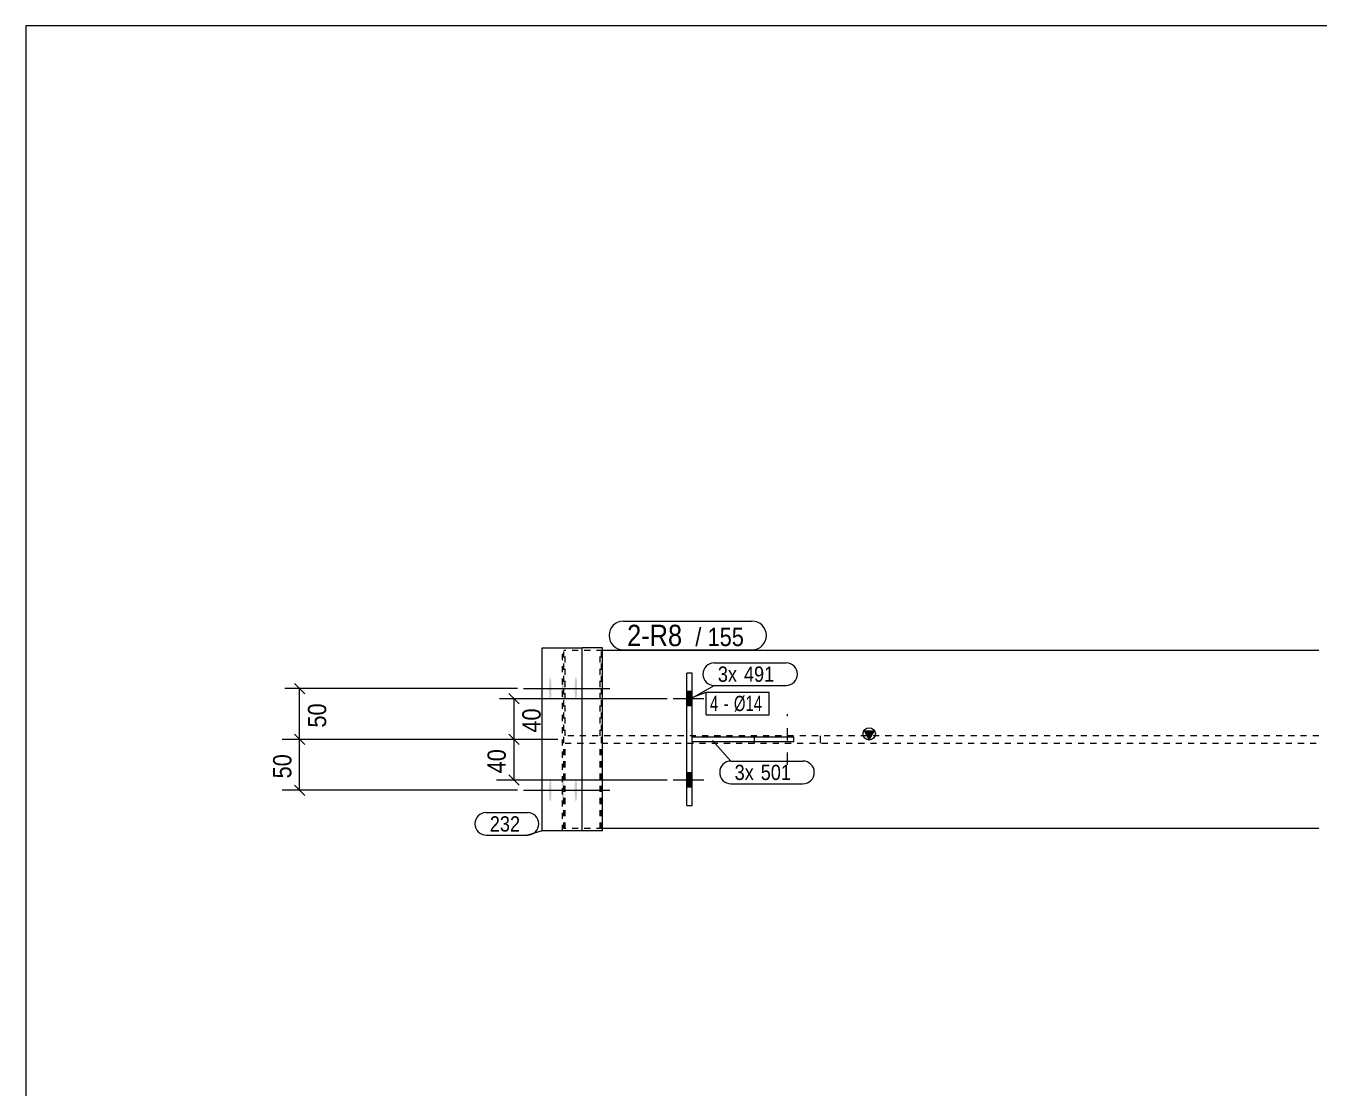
# Model space of a CAD drawing. Header units: millimetres. Extents: x 2 to 825, y 1 to 579.
# Drawn here: x 5 to 216.8, y 405 to 579 of the extents above; entities that cross this region are included whole.
import ezdxf

# ---------------------------------------------------------------- set-up
doc = ezdxf.new("R2010")
doc.units = ezdxf.units.MM
for name, pattern in [('XKITLINE00', [0]), ('XKITLINE01', [4, 1, -1, 1, -1]), ('XKITLINE02', [4, 2, -2])]:
    doc.linetypes.add(name, pattern=pattern)
for name, color, linetype, lineweight in [('Bolt', 3, 'Continuous', 0), ('BoltMark', 7, 'Continuous', 0), ('Dimensions', 7, 'Continuous', 0), ('DrawingSheet', 5, 'Continuous', 0), ('Part', 2, 'Continuous', 0), ('PartMark', 7, 'Continuous', 0)]:
    doc.layers.add(name, color=color, linetype=linetype, lineweight=lineweight)
doc.styles.add('ARIAL', font='ARIAL.TTF')
doc.styles.add('ARIAL_NARROW', font='ARIALN.TTF')

# ---------------------------------------------------------------- blocks, each defined once
blk = doc.blocks.new('*A25')
at = {"layer": 'Bolt', "color": 3, "linetype": 'XKITLINE02', "lineweight": 0}
for p, q in [((129.72, 457.94), (129.72, 466.27)), ((124.3, 461.52), (124.3, 462.69)), ((135.13, 461.52), (135.13, 462.69))]:
    blk.add_line(p, q, dxfattribs=at)
blk = doc.blocks.new('*A32')
at = {"layer": 'Bolt'}
for points in [[(113.25, 469.94), (114.08, 469.94), (114.08, 467.61), (113.25, 467.61)], [(113.25, 469.94), (114.08, 469.94), (114.08, 467.61), (113.25, 467.61)], [(113.25, 456.61), (114.08, 456.61), (114.08, 454.27), (113.25, 454.27)], [(113.25, 456.61), (114.08, 456.61), (114.08, 454.27), (113.25, 454.27)]]:
    blk.add_hatch(color=3, dxfattribs=at).paths.add_polyline_path(points, flags=17)
at = {"layer": 'Bolt', "color": 3, "linetype": 'XKITLINE00', "lineweight": 0}
for p, q in [((116.01, 468.77), (111.01, 468.77)), ((116.01, 468.77), (111.01, 468.77)), ((114.08, 469.94), (113.25, 469.94)), ((114.08, 469.94), (113.25, 469.94)), ((114.08, 467.61), (113.25, 467.61)), ((114.08, 467.61), (113.25, 467.61)), ((116.01, 455.44), (111.01, 455.44)), ((116.01, 455.44), (111.01, 455.44)), ((114.08, 456.61), (113.25, 456.61)), ((114.08, 456.61), (113.25, 456.61)), ((114.08, 454.27), (113.25, 454.27)), ((114.08, 454.27), (113.25, 454.27))]:
    blk.add_line(p, q, dxfattribs=at)
blk = doc.blocks.new('*A34')
at = {"layer": 'Bolt'}
for points in [[(91.07, 470.4), (91.07, 470.35), (91.07, 470.31), (91.07, 470.26), (91.07, 470.22), (91.07, 470.17), (91.07, 470.13), (91.07, 470.08), (91.07, 470.04), (91.07, 470), (91.07, 469.95), (91.07, 469.91), (91.06, 469.87), (91.06, 469.82), (91.06, 469.78), (91.06, 469.74), (91.06, 469.7), (91.06, 469.66), (91.05, 469.62), (91.05, 469.58), (91.05, 469.54), (91.05, 469.5), (91.04, 469.46), (91.04, 469.42), (91.04, 469.39), (91.03, 469.35), (91.03, 469.31), (91.03, 469.28), (91.03, 469.24), (91.02, 469.21), (91.02, 469.18), (91.01, 469.14), (91.01, 469.11), (91.01, 469.08), (91, 469.05), (91, 469.02), (91, 469), (90.99, 468.97), (90.99, 468.94), (90.98, 468.92), (90.98, 468.89), (90.98, 468.87), (90.97, 468.85), (90.97, 468.82), (90.96, 468.8), (90.96, 468.78), (90.95, 468.76), (90.95, 468.75), (90.94, 468.73), (90.94, 468.71), (90.93, 468.7), (90.93, 468.69), (90.92, 468.67), (90.92, 468.66), (90.91, 468.65), (90.91, 468.64), (90.91, 468.63), (90.9, 468.63), (90.9, 468.62), (90.89, 468.62), (90.89, 468.61), (90.88, 468.61), (90.88, 468.61), (90.87, 468.61), (90.87, 468.61), (90.86, 468.61), (90.86, 468.61), (90.85, 468.62), (90.85, 468.62), (90.84, 468.63), (90.84, 468.63), (90.83, 468.64), (90.83, 468.65), (90.82, 468.66), (90.82, 468.67), (90.81, 468.69), (90.81, 468.7), (90.8, 468.71), (90.8, 468.73), (90.79, 468.75), (90.79, 468.76), (90.78, 468.78), (90.78, 468.8), (90.77, 468.82), (90.77, 468.85), (90.76, 468.87), (90.76, 468.89), (90.76, 468.92), (90.75, 468.94), (90.75, 468.97), (90.74, 469), (90.74, 469.02), (90.74, 469.05), (90.73, 469.08), (90.73, 469.11), (90.73, 469.14), (90.72, 469.18), (90.72, 469.21), (90.71, 469.24), (90.71, 469.28), (90.71, 469.31), (90.71, 469.35), (90.7, 469.39), (90.7, 469.42), (90.7, 469.46), (90.69, 469.5), (90.69, 469.54), (90.69, 469.58), (90.69, 469.62), (90.68, 469.66), (90.68, 469.7), (90.68, 469.74), (90.68, 469.78), (90.68, 469.82), (90.68, 469.87), (90.67, 469.91), (90.67, 469.95), (90.67, 470), (90.67, 470.04), (90.67, 470.08), (90.67, 470.13), (90.67, 470.17), (90.67, 470.22), (90.67, 470.26), (90.67, 470.31), (90.67, 470.35), (90.67, 470.4), (90.67, 470.44), (90.67, 470.49), (90.67, 470.53), (90.67, 470.58), (90.67, 470.62), (90.67, 470.67), (90.67, 470.71), (90.67, 470.75), (90.67, 470.8), (90.67, 470.84), (90.67, 470.89), (90.67, 470.93), (90.67, 470.97), (90.68, 471.02), (90.68, 471.06), (90.68, 471.1), (90.68, 471.14), (90.68, 471.18), (90.68, 471.22), (90.69, 471.27), (90.69, 471.31), (90.69, 471.34), (90.69, 471.38), (90.7, 471.42), (90.7, 471.46), (90.7, 471.5), (90.71, 471.53), (90.71, 471.57), (90.71, 471.6), (90.71, 471.64), (90.72, 471.67), (90.72, 471.71), (90.73, 471.74), (90.73, 471.77), (90.73, 471.8), (90.74, 471.83), (90.74, 471.86), (90.74, 471.89), (90.75, 471.91), (90.75, 471.94), (90.76, 471.97), (90.76, 471.99), (90.76, 472.01), (90.77, 472.04), (90.77, 472.06), (90.78, 472.08), (90.78, 472.1), (90.79, 472.12), (90.79, 472.13), (90.8, 472.15), (90.8, 472.17), (90.81, 472.18), (90.81, 472.2), (90.82, 472.21), (90.82, 472.22), (90.83, 472.23), (90.83, 472.24), (90.84, 472.25), (90.84, 472.25), (90.85, 472.26), (90.85, 472.27), (90.86, 472.27), (90.86, 472.27), (90.87, 472.27), (90.87, 472.27), (90.88, 472.27), (90.88, 472.27), (90.89, 472.27), (90.89, 472.27), (90.9, 472.26), (90.9, 472.25), (90.91, 472.25), (90.91, 472.24), (90.91, 472.23), (90.92, 472.22), (90.92, 472.21), (90.93, 472.2), (90.93, 472.18), (90.94, 472.17), (90.94, 472.15), (90.95, 472.13), (90.95, 472.12), (90.96, 472.1), (90.96, 472.08), (90.97, 472.06), (90.97, 472.04), (90.98, 472.01), (90.98, 471.99), (90.98, 471.97), (90.99, 471.94), (90.99, 471.91), (91, 471.89), (91, 471.86), (91, 471.83), (91.01, 471.8), (91.01, 471.77), (91.01, 471.74), (91.02, 471.71), (91.02, 471.67), (91.03, 471.64), (91.03, 471.6), (91.03, 471.57), (91.03, 471.53), (91.04, 471.5), (91.04, 471.46), (91.04, 471.42), (91.05, 471.38), (91.05, 471.34), (91.05, 471.31), (91.05, 471.27), (91.06, 471.22), (91.06, 471.18), (91.06, 471.14), (91.06, 471.1), (91.06, 471.06), (91.06, 471.02), (91.07, 470.97), (91.07, 470.93), (91.07, 470.89), (91.07, 470.84), (91.07, 470.8), (91.07, 470.75), (91.07, 470.71), (91.07, 470.67), (91.07, 470.62), (91.07, 470.58), (91.07, 470.53), (91.07, 470.49), (91.07, 470.44)], [(93.17, 470.4), (93.17, 470.35), (93.17, 470.31), (93.17, 470.26), (93.17, 470.22), (93.17, 470.17), (93.17, 470.13), (93.17, 470.08), (93.17, 470.04), (93.17, 470), (93.17, 469.95), (93.16, 469.91), (93.16, 469.87), (93.16, 469.82), (93.16, 469.78), (93.16, 469.74), (93.16, 469.7), (93.15, 469.66), (93.15, 469.62), (93.15, 469.58), (93.15, 469.54), (93.14, 469.5), (93.14, 469.46), (93.14, 469.42), (93.14, 469.39), (93.13, 469.35), (93.13, 469.31), (93.13, 469.28), (93.12, 469.24), (93.12, 469.21), (93.12, 469.18), (93.11, 469.14), (93.11, 469.11), (93.11, 469.08), (93.1, 469.05), (93.1, 469.02), (93.09, 469), (93.09, 468.97), (93.09, 468.94), (93.08, 468.92), (93.08, 468.89), (93.07, 468.87), (93.07, 468.85), (93.06, 468.82), (93.06, 468.8), (93.06, 468.78), (93.05, 468.76), (93.05, 468.75), (93.04, 468.73), (93.04, 468.71), (93.03, 468.7), (93.03, 468.69), (93.02, 468.67), (93.02, 468.66), (93.01, 468.65), (93.01, 468.64), (93, 468.63), (93, 468.63), (92.99, 468.62), (92.99, 468.62), (92.98, 468.61), (92.98, 468.61), (92.97, 468.61), (92.97, 468.61), (92.96, 468.61), (92.96, 468.61), (92.95, 468.61), (92.95, 468.62), (92.94, 468.62), (92.94, 468.63), (92.93, 468.63), (92.93, 468.64), (92.92, 468.65), (92.92, 468.66), (92.91, 468.67), (92.91, 468.69), (92.9, 468.7), (92.9, 468.71), (92.89, 468.73), (92.89, 468.75), (92.88, 468.76), (92.88, 468.78), (92.88, 468.8), (92.87, 468.82), (92.87, 468.85), (92.86, 468.87), (92.86, 468.89), (92.85, 468.92), (92.85, 468.94), (92.85, 468.97), (92.84, 469), (92.84, 469.02), (92.83, 469.05), (92.83, 469.08), (92.83, 469.11), (92.82, 469.14), (92.82, 469.18), (92.82, 469.21), (92.81, 469.24), (92.81, 469.28), (92.81, 469.31), (92.8, 469.35), (92.8, 469.39), (92.8, 469.42), (92.79, 469.46), (92.79, 469.5), (92.79, 469.54), (92.79, 469.58), (92.79, 469.62), (92.78, 469.66), (92.78, 469.7), (92.78, 469.74), (92.78, 469.78), (92.78, 469.82), (92.77, 469.87), (92.77, 469.91), (92.77, 469.95), (92.77, 470), (92.77, 470.04), (92.77, 470.08), (92.77, 470.13), (92.77, 470.17), (92.76, 470.22), (92.76, 470.26), (92.76, 470.31), (92.76, 470.35), (92.76, 470.4), (92.76, 470.44), (92.76, 470.49), (92.76, 470.53), (92.76, 470.58), (92.76, 470.62), (92.76, 470.67), (92.77, 470.71), (92.77, 470.75), (92.77, 470.8), (92.77, 470.84), (92.77, 470.89), (92.77, 470.93), (92.77, 470.97), (92.77, 471.02), (92.78, 471.06), (92.78, 471.1), (92.78, 471.14), (92.78, 471.18), (92.78, 471.22), (92.79, 471.27), (92.79, 471.31), (92.79, 471.34), (92.79, 471.38), (92.79, 471.42), (92.8, 471.46), (92.8, 471.5), (92.8, 471.53), (92.81, 471.57), (92.81, 471.6), (92.81, 471.64), (92.82, 471.67), (92.82, 471.71), (92.82, 471.74), (92.83, 471.77), (92.83, 471.8), (92.83, 471.83), (92.84, 471.86), (92.84, 471.89), (92.85, 471.91), (92.85, 471.94), (92.85, 471.97), (92.86, 471.99), (92.86, 472.01), (92.87, 472.04), (92.87, 472.06), (92.88, 472.08), (92.88, 472.1), (92.88, 472.12), (92.89, 472.13), (92.89, 472.15), (92.9, 472.17), (92.9, 472.18), (92.91, 472.2), (92.91, 472.21), (92.92, 472.22), (92.92, 472.23), (92.93, 472.24), (92.93, 472.25), (92.94, 472.25), (92.94, 472.26), (92.95, 472.27), (92.95, 472.27), (92.96, 472.27), (92.96, 472.27), (92.97, 472.27), (92.97, 472.27), (92.98, 472.27), (92.98, 472.27), (92.99, 472.27), (92.99, 472.26), (93, 472.25), (93, 472.25), (93.01, 472.24), (93.01, 472.23), (93.02, 472.22), (93.02, 472.21), (93.03, 472.2), (93.03, 472.18), (93.04, 472.17), (93.04, 472.15), (93.05, 472.13), (93.05, 472.12), (93.06, 472.1), (93.06, 472.08), (93.06, 472.06), (93.07, 472.04), (93.07, 472.01), (93.08, 471.99), (93.08, 471.97), (93.09, 471.94), (93.09, 471.91), (93.09, 471.89), (93.1, 471.86), (93.1, 471.83), (93.11, 471.8), (93.11, 471.77), (93.11, 471.74), (93.12, 471.71), (93.12, 471.67), (93.12, 471.64), (93.13, 471.6), (93.13, 471.57), (93.13, 471.53), (93.14, 471.5), (93.14, 471.46), (93.14, 471.42), (93.14, 471.38), (93.15, 471.34), (93.15, 471.31), (93.15, 471.27), (93.15, 471.22), (93.16, 471.18), (93.16, 471.14), (93.16, 471.1), (93.16, 471.06), (93.16, 471.02), (93.16, 470.97), (93.17, 470.93), (93.17, 470.89), (93.17, 470.84), (93.17, 470.8), (93.17, 470.75), (93.17, 470.71), (93.17, 470.67), (93.17, 470.62), (93.17, 470.58), (93.17, 470.53), (93.17, 470.49), (93.17, 470.44)], [(95.27, 470.4), (95.27, 470.35), (95.27, 470.31), (95.27, 470.26), (95.27, 470.22), (95.27, 470.17), (95.27, 470.13), (95.27, 470.08), (95.27, 470.04), (95.26, 470), (95.26, 469.95), (95.26, 469.91), (95.26, 469.87), (95.26, 469.82), (95.26, 469.78), (95.26, 469.74), (95.25, 469.7), (95.25, 469.66), (95.25, 469.62), (95.25, 469.58), (95.24, 469.54), (95.24, 469.5), (95.24, 469.46), (95.24, 469.42), (95.23, 469.39), (95.23, 469.35), (95.23, 469.31), (95.22, 469.28), (95.22, 469.24), (95.22, 469.21), (95.21, 469.18), (95.21, 469.14), (95.21, 469.11), (95.2, 469.08), (95.2, 469.05), (95.2, 469.02), (95.19, 469), (95.19, 468.97), (95.18, 468.94), (95.18, 468.92), (95.18, 468.89), (95.17, 468.87), (95.17, 468.85), (95.16, 468.82), (95.16, 468.8), (95.15, 468.78), (95.15, 468.76), (95.14, 468.75), (95.14, 468.73), (95.13, 468.71), (95.13, 468.7), (95.13, 468.69), (95.12, 468.67), (95.12, 468.66), (95.11, 468.65), (95.11, 468.64), (95.1, 468.63), (95.1, 468.63), (95.09, 468.62), (95.09, 468.62), (95.08, 468.61), (95.08, 468.61), (95.07, 468.61), (95.07, 468.61), (95.06, 468.61), (95.06, 468.61), (95.05, 468.61), (95.05, 468.62), (95.04, 468.62), (95.04, 468.63), (95.03, 468.63), (95.03, 468.64), (95.02, 468.65), (95.02, 468.66), (95.01, 468.67), (95.01, 468.69), (95, 468.7), (95, 468.71), (94.99, 468.73), (94.99, 468.75), (94.98, 468.76), (94.98, 468.78), (94.97, 468.8), (94.97, 468.82), (94.96, 468.85), (94.96, 468.87), (94.96, 468.89), (94.95, 468.92), (94.95, 468.94), (94.94, 468.97), (94.94, 469), (94.94, 469.02), (94.93, 469.05), (94.93, 469.08), (94.92, 469.11), (94.92, 469.14), (94.92, 469.18), (94.91, 469.21), (94.91, 469.24), (94.91, 469.28), (94.9, 469.31), (94.9, 469.35), (94.9, 469.39), (94.9, 469.42), (94.89, 469.46), (94.89, 469.5), (94.89, 469.54), (94.89, 469.58), (94.88, 469.62), (94.88, 469.66), (94.88, 469.7), (94.88, 469.74), (94.87, 469.78), (94.87, 469.82), (94.87, 469.87), (94.87, 469.91), (94.87, 469.95), (94.87, 470), (94.87, 470.04), (94.86, 470.08), (94.86, 470.13), (94.86, 470.17), (94.86, 470.22), (94.86, 470.26), (94.86, 470.31), (94.86, 470.35), (94.86, 470.4), (94.86, 470.44), (94.86, 470.49), (94.86, 470.53), (94.86, 470.58), (94.86, 470.62), (94.86, 470.67), (94.86, 470.71), (94.86, 470.75), (94.86, 470.8), (94.87, 470.84), (94.87, 470.89), (94.87, 470.93), (94.87, 470.97), (94.87, 471.02), (94.87, 471.06), (94.87, 471.1), (94.88, 471.14), (94.88, 471.18), (94.88, 471.22), (94.88, 471.27), (94.89, 471.31), (94.89, 471.34), (94.89, 471.38), (94.89, 471.42), (94.9, 471.46), (94.9, 471.5), (94.9, 471.53), (94.9, 471.57), (94.91, 471.6), (94.91, 471.64), (94.91, 471.67), (94.92, 471.71), (94.92, 471.74), (94.92, 471.77), (94.93, 471.8), (94.93, 471.83), (94.94, 471.86), (94.94, 471.89), (94.94, 471.91), (94.95, 471.94), (94.95, 471.97), (94.96, 471.99), (94.96, 472.01), (94.96, 472.04), (94.97, 472.06), (94.97, 472.08), (94.98, 472.1), (94.98, 472.12), (94.99, 472.13), (94.99, 472.15), (95, 472.17), (95, 472.18), (95.01, 472.2), (95.01, 472.21), (95.02, 472.22), (95.02, 472.23), (95.03, 472.24), (95.03, 472.25), (95.04, 472.25), (95.04, 472.26), (95.05, 472.27), (95.05, 472.27), (95.06, 472.27), (95.06, 472.27), (95.07, 472.27), (95.07, 472.27), (95.08, 472.27), (95.08, 472.27), (95.09, 472.27), (95.09, 472.26), (95.1, 472.25), (95.1, 472.25), (95.11, 472.24), (95.11, 472.23), (95.12, 472.22), (95.12, 472.21), (95.13, 472.2), (95.13, 472.18), (95.13, 472.17), (95.14, 472.15), (95.14, 472.13), (95.15, 472.12), (95.15, 472.1), (95.16, 472.08), (95.16, 472.06), (95.17, 472.04), (95.17, 472.01), (95.18, 471.99), (95.18, 471.97), (95.18, 471.94), (95.19, 471.91), (95.19, 471.89), (95.2, 471.86), (95.2, 471.83), (95.2, 471.8), (95.21, 471.77), (95.21, 471.74), (95.21, 471.71), (95.22, 471.67), (95.22, 471.64), (95.22, 471.6), (95.23, 471.57), (95.23, 471.53), (95.23, 471.5), (95.24, 471.46), (95.24, 471.42), (95.24, 471.38), (95.24, 471.34), (95.25, 471.31), (95.25, 471.27), (95.25, 471.22), (95.25, 471.18), (95.26, 471.14), (95.26, 471.1), (95.26, 471.06), (95.26, 471.02), (95.26, 470.97), (95.26, 470.93), (95.26, 470.89), (95.27, 470.84), (95.27, 470.8), (95.27, 470.75), (95.27, 470.71), (95.27, 470.67), (95.27, 470.62), (95.27, 470.58), (95.27, 470.53), (95.27, 470.49), (95.27, 470.44)], [(91.07, 453.73), (91.07, 453.68), (91.07, 453.64), (91.07, 453.59), (91.07, 453.55), (91.07, 453.51), (91.07, 453.46), (91.07, 453.42), (91.07, 453.37), (91.07, 453.33), (91.07, 453.29), (91.07, 453.24), (91.06, 453.2), (91.06, 453.16), (91.06, 453.11), (91.06, 453.07), (91.06, 453.03), (91.06, 452.99), (91.05, 452.95), (91.05, 452.91), (91.05, 452.87), (91.05, 452.83), (91.04, 452.79), (91.04, 452.76), (91.04, 452.72), (91.03, 452.68), (91.03, 452.65), (91.03, 452.61), (91.03, 452.58), (91.02, 452.54), (91.02, 452.51), (91.01, 452.48), (91.01, 452.45), (91.01, 452.42), (91, 452.39), (91, 452.36), (91, 452.33), (90.99, 452.3), (90.99, 452.28), (90.98, 452.25), (90.98, 452.23), (90.98, 452.2), (90.97, 452.18), (90.97, 452.16), (90.96, 452.14), (90.96, 452.12), (90.95, 452.1), (90.95, 452.08), (90.94, 452.06), (90.94, 452.05), (90.93, 452.03), (90.93, 452.02), (90.92, 452.01), (90.92, 452), (90.91, 451.99), (90.91, 451.98), (90.91, 451.97), (90.9, 451.96), (90.9, 451.95), (90.89, 451.95), (90.89, 451.95), (90.88, 451.94), (90.88, 451.94), (90.87, 451.94), (90.87, 451.94), (90.86, 451.94), (90.86, 451.95), (90.85, 451.95), (90.85, 451.95), (90.84, 451.96), (90.84, 451.97), (90.83, 451.98), (90.83, 451.99), (90.82, 452), (90.82, 452.01), (90.81, 452.02), (90.81, 452.03), (90.8, 452.05), (90.8, 452.06), (90.79, 452.08), (90.79, 452.1), (90.78, 452.12), (90.78, 452.14), (90.77, 452.16), (90.77, 452.18), (90.76, 452.2), (90.76, 452.23), (90.76, 452.25), (90.75, 452.28), (90.75, 452.3), (90.74, 452.33), (90.74, 452.36), (90.74, 452.39), (90.73, 452.42), (90.73, 452.45), (90.73, 452.48), (90.72, 452.51), (90.72, 452.54), (90.71, 452.58), (90.71, 452.61), (90.71, 452.65), (90.71, 452.68), (90.7, 452.72), (90.7, 452.76), (90.7, 452.79), (90.69, 452.83), (90.69, 452.87), (90.69, 452.91), (90.69, 452.95), (90.68, 452.99), (90.68, 453.03), (90.68, 453.07), (90.68, 453.11), (90.68, 453.16), (90.68, 453.2), (90.67, 453.24), (90.67, 453.29), (90.67, 453.33), (90.67, 453.37), (90.67, 453.42), (90.67, 453.46), (90.67, 453.51), (90.67, 453.55), (90.67, 453.59), (90.67, 453.64), (90.67, 453.68), (90.67, 453.73), (90.67, 453.77), (90.67, 453.82), (90.67, 453.86), (90.67, 453.91), (90.67, 453.95), (90.67, 454), (90.67, 454.04), (90.67, 454.09), (90.67, 454.13), (90.67, 454.18), (90.67, 454.22), (90.67, 454.26), (90.67, 454.31), (90.68, 454.35), (90.68, 454.39), (90.68, 454.43), (90.68, 454.48), (90.68, 454.52), (90.68, 454.56), (90.69, 454.6), (90.69, 454.64), (90.69, 454.68), (90.69, 454.72), (90.7, 454.76), (90.7, 454.79), (90.7, 454.83), (90.71, 454.87), (90.71, 454.9), (90.71, 454.94), (90.71, 454.97), (90.72, 455.01), (90.72, 455.04), (90.73, 455.07), (90.73, 455.1), (90.73, 455.13), (90.74, 455.16), (90.74, 455.19), (90.74, 455.22), (90.75, 455.25), (90.75, 455.27), (90.76, 455.3), (90.76, 455.32), (90.76, 455.35), (90.77, 455.37), (90.77, 455.39), (90.78, 455.41), (90.78, 455.43), (90.79, 455.45), (90.79, 455.47), (90.8, 455.48), (90.8, 455.5), (90.81, 455.52), (90.81, 455.53), (90.82, 455.54), (90.82, 455.55), (90.83, 455.56), (90.83, 455.57), (90.84, 455.58), (90.84, 455.59), (90.85, 455.59), (90.85, 455.6), (90.86, 455.6), (90.86, 455.61), (90.87, 455.61), (90.87, 455.61), (90.88, 455.61), (90.88, 455.61), (90.89, 455.6), (90.89, 455.6), (90.9, 455.59), (90.9, 455.59), (90.91, 455.58), (90.91, 455.57), (90.91, 455.56), (90.92, 455.55), (90.92, 455.54), (90.93, 455.53), (90.93, 455.52), (90.94, 455.5), (90.94, 455.48), (90.95, 455.47), (90.95, 455.45), (90.96, 455.43), (90.96, 455.41), (90.97, 455.39), (90.97, 455.37), (90.98, 455.35), (90.98, 455.32), (90.98, 455.3), (90.99, 455.27), (90.99, 455.25), (91, 455.22), (91, 455.19), (91, 455.16), (91.01, 455.13), (91.01, 455.1), (91.01, 455.07), (91.02, 455.04), (91.02, 455.01), (91.03, 454.97), (91.03, 454.94), (91.03, 454.9), (91.03, 454.87), (91.04, 454.83), (91.04, 454.79), (91.04, 454.76), (91.05, 454.72), (91.05, 454.68), (91.05, 454.64), (91.05, 454.6), (91.06, 454.56), (91.06, 454.52), (91.06, 454.48), (91.06, 454.43), (91.06, 454.39), (91.06, 454.35), (91.07, 454.31), (91.07, 454.26), (91.07, 454.22), (91.07, 454.18), (91.07, 454.13), (91.07, 454.09), (91.07, 454.04), (91.07, 454), (91.07, 453.95), (91.07, 453.91), (91.07, 453.86), (91.07, 453.82), (91.07, 453.77)], [(93.17, 453.73), (93.17, 453.68), (93.17, 453.64), (93.17, 453.59), (93.17, 453.55), (93.17, 453.51), (93.17, 453.46), (93.17, 453.42), (93.17, 453.37), (93.17, 453.33), (93.17, 453.29), (93.16, 453.24), (93.16, 453.2), (93.16, 453.16), (93.16, 453.11), (93.16, 453.07), (93.16, 453.03), (93.15, 452.99), (93.15, 452.95), (93.15, 452.91), (93.15, 452.87), (93.14, 452.83), (93.14, 452.79), (93.14, 452.76), (93.14, 452.72), (93.13, 452.68), (93.13, 452.65), (93.13, 452.61), (93.12, 452.58), (93.12, 452.54), (93.12, 452.51), (93.11, 452.48), (93.11, 452.45), (93.11, 452.42), (93.1, 452.39), (93.1, 452.36), (93.09, 452.33), (93.09, 452.3), (93.09, 452.28), (93.08, 452.25), (93.08, 452.23), (93.07, 452.2), (93.07, 452.18), (93.06, 452.16), (93.06, 452.14), (93.06, 452.12), (93.05, 452.1), (93.05, 452.08), (93.04, 452.06), (93.04, 452.05), (93.03, 452.03), (93.03, 452.02), (93.02, 452.01), (93.02, 452), (93.01, 451.99), (93.01, 451.98), (93, 451.97), (93, 451.96), (92.99, 451.95), (92.99, 451.95), (92.98, 451.95), (92.98, 451.94), (92.97, 451.94), (92.97, 451.94), (92.96, 451.94), (92.96, 451.94), (92.95, 451.95), (92.95, 451.95), (92.94, 451.95), (92.94, 451.96), (92.93, 451.97), (92.93, 451.98), (92.92, 451.99), (92.92, 452), (92.91, 452.01), (92.91, 452.02), (92.9, 452.03), (92.9, 452.05), (92.89, 452.06), (92.89, 452.08), (92.88, 452.1), (92.88, 452.12), (92.88, 452.14), (92.87, 452.16), (92.87, 452.18), (92.86, 452.2), (92.86, 452.23), (92.85, 452.25), (92.85, 452.28), (92.85, 452.3), (92.84, 452.33), (92.84, 452.36), (92.83, 452.39), (92.83, 452.42), (92.83, 452.45), (92.82, 452.48), (92.82, 452.51), (92.82, 452.54), (92.81, 452.58), (92.81, 452.61), (92.81, 452.65), (92.8, 452.68), (92.8, 452.72), (92.8, 452.76), (92.79, 452.79), (92.79, 452.83), (92.79, 452.87), (92.79, 452.91), (92.79, 452.95), (92.78, 452.99), (92.78, 453.03), (92.78, 453.07), (92.78, 453.11), (92.78, 453.16), (92.77, 453.2), (92.77, 453.24), (92.77, 453.29), (92.77, 453.33), (92.77, 453.37), (92.77, 453.42), (92.77, 453.46), (92.77, 453.51), (92.76, 453.55), (92.76, 453.59), (92.76, 453.64), (92.76, 453.68), (92.76, 453.73), (92.76, 453.77), (92.76, 453.82), (92.76, 453.86), (92.76, 453.91), (92.76, 453.95), (92.76, 454), (92.77, 454.04), (92.77, 454.09), (92.77, 454.13), (92.77, 454.18), (92.77, 454.22), (92.77, 454.26), (92.77, 454.31), (92.77, 454.35), (92.78, 454.39), (92.78, 454.43), (92.78, 454.48), (92.78, 454.52), (92.78, 454.56), (92.79, 454.6), (92.79, 454.64), (92.79, 454.68), (92.79, 454.72), (92.79, 454.76), (92.8, 454.79), (92.8, 454.83), (92.8, 454.87), (92.81, 454.9), (92.81, 454.94), (92.81, 454.97), (92.82, 455.01), (92.82, 455.04), (92.82, 455.07), (92.83, 455.1), (92.83, 455.13), (92.83, 455.16), (92.84, 455.19), (92.84, 455.22), (92.85, 455.25), (92.85, 455.27), (92.85, 455.3), (92.86, 455.32), (92.86, 455.35), (92.87, 455.37), (92.87, 455.39), (92.88, 455.41), (92.88, 455.43), (92.88, 455.45), (92.89, 455.47), (92.89, 455.48), (92.9, 455.5), (92.9, 455.52), (92.91, 455.53), (92.91, 455.54), (92.92, 455.55), (92.92, 455.56), (92.93, 455.57), (92.93, 455.58), (92.94, 455.59), (92.94, 455.59), (92.95, 455.6), (92.95, 455.6), (92.96, 455.61), (92.96, 455.61), (92.97, 455.61), (92.97, 455.61), (92.98, 455.61), (92.98, 455.6), (92.99, 455.6), (92.99, 455.59), (93, 455.59), (93, 455.58), (93.01, 455.57), (93.01, 455.56), (93.02, 455.55), (93.02, 455.54), (93.03, 455.53), (93.03, 455.52), (93.04, 455.5), (93.04, 455.48), (93.05, 455.47), (93.05, 455.45), (93.06, 455.43), (93.06, 455.41), (93.06, 455.39), (93.07, 455.37), (93.07, 455.35), (93.08, 455.32), (93.08, 455.3), (93.09, 455.27), (93.09, 455.25), (93.09, 455.22), (93.1, 455.19), (93.1, 455.16), (93.11, 455.13), (93.11, 455.1), (93.11, 455.07), (93.12, 455.04), (93.12, 455.01), (93.12, 454.97), (93.13, 454.94), (93.13, 454.9), (93.13, 454.87), (93.14, 454.83), (93.14, 454.79), (93.14, 454.76), (93.14, 454.72), (93.15, 454.68), (93.15, 454.64), (93.15, 454.6), (93.15, 454.56), (93.16, 454.52), (93.16, 454.48), (93.16, 454.43), (93.16, 454.39), (93.16, 454.35), (93.16, 454.31), (93.17, 454.26), (93.17, 454.22), (93.17, 454.18), (93.17, 454.13), (93.17, 454.09), (93.17, 454.04), (93.17, 454), (93.17, 453.95), (93.17, 453.91), (93.17, 453.86), (93.17, 453.82), (93.17, 453.77)], [(95.27, 453.73), (95.27, 453.68), (95.27, 453.64), (95.27, 453.59), (95.27, 453.55), (95.27, 453.51), (95.27, 453.46), (95.27, 453.42), (95.27, 453.37), (95.26, 453.33), (95.26, 453.29), (95.26, 453.24), (95.26, 453.2), (95.26, 453.16), (95.26, 453.11), (95.26, 453.07), (95.25, 453.03), (95.25, 452.99), (95.25, 452.95), (95.25, 452.91), (95.24, 452.87), (95.24, 452.83), (95.24, 452.79), (95.24, 452.76), (95.23, 452.72), (95.23, 452.68), (95.23, 452.65), (95.22, 452.61), (95.22, 452.58), (95.22, 452.54), (95.21, 452.51), (95.21, 452.48), (95.21, 452.45), (95.2, 452.42), (95.2, 452.39), (95.2, 452.36), (95.19, 452.33), (95.19, 452.3), (95.18, 452.28), (95.18, 452.25), (95.18, 452.23), (95.17, 452.2), (95.17, 452.18), (95.16, 452.16), (95.16, 452.14), (95.15, 452.12), (95.15, 452.1), (95.14, 452.08), (95.14, 452.06), (95.13, 452.05), (95.13, 452.03), (95.13, 452.02), (95.12, 452.01), (95.12, 452), (95.11, 451.99), (95.11, 451.98), (95.1, 451.97), (95.1, 451.96), (95.09, 451.95), (95.09, 451.95), (95.08, 451.95), (95.08, 451.94), (95.07, 451.94), (95.07, 451.94), (95.06, 451.94), (95.06, 451.94), (95.05, 451.95), (95.05, 451.95), (95.04, 451.95), (95.04, 451.96), (95.03, 451.97), (95.03, 451.98), (95.02, 451.99), (95.02, 452), (95.01, 452.01), (95.01, 452.02), (95, 452.03), (95, 452.05), (94.99, 452.06), (94.99, 452.08), (94.98, 452.1), (94.98, 452.12), (94.97, 452.14), (94.97, 452.16), (94.96, 452.18), (94.96, 452.2), (94.96, 452.23), (94.95, 452.25), (94.95, 452.28), (94.94, 452.3), (94.94, 452.33), (94.94, 452.36), (94.93, 452.39), (94.93, 452.42), (94.92, 452.45), (94.92, 452.48), (94.92, 452.51), (94.91, 452.54), (94.91, 452.58), (94.91, 452.61), (94.9, 452.65), (94.9, 452.68), (94.9, 452.72), (94.9, 452.76), (94.89, 452.79), (94.89, 452.83), (94.89, 452.87), (94.89, 452.91), (94.88, 452.95), (94.88, 452.99), (94.88, 453.03), (94.88, 453.07), (94.87, 453.11), (94.87, 453.16), (94.87, 453.2), (94.87, 453.24), (94.87, 453.29), (94.87, 453.33), (94.87, 453.37), (94.86, 453.42), (94.86, 453.46), (94.86, 453.51), (94.86, 453.55), (94.86, 453.59), (94.86, 453.64), (94.86, 453.68), (94.86, 453.73), (94.86, 453.77), (94.86, 453.82), (94.86, 453.86), (94.86, 453.91), (94.86, 453.95), (94.86, 454), (94.86, 454.04), (94.86, 454.09), (94.86, 454.13), (94.87, 454.18), (94.87, 454.22), (94.87, 454.26), (94.87, 454.31), (94.87, 454.35), (94.87, 454.39), (94.87, 454.43), (94.88, 454.48), (94.88, 454.52), (94.88, 454.56), (94.88, 454.6), (94.89, 454.64), (94.89, 454.68), (94.89, 454.72), (94.89, 454.76), (94.9, 454.79), (94.9, 454.83), (94.9, 454.87), (94.9, 454.9), (94.91, 454.94), (94.91, 454.97), (94.91, 455.01), (94.92, 455.04), (94.92, 455.07), (94.92, 455.1), (94.93, 455.13), (94.93, 455.16), (94.94, 455.19), (94.94, 455.22), (94.94, 455.25), (94.95, 455.27), (94.95, 455.3), (94.96, 455.32), (94.96, 455.35), (94.96, 455.37), (94.97, 455.39), (94.97, 455.41), (94.98, 455.43), (94.98, 455.45), (94.99, 455.47), (94.99, 455.48), (95, 455.5), (95, 455.52), (95.01, 455.53), (95.01, 455.54), (95.02, 455.55), (95.02, 455.56), (95.03, 455.57), (95.03, 455.58), (95.04, 455.59), (95.04, 455.59), (95.05, 455.6), (95.05, 455.6), (95.06, 455.61), (95.06, 455.61), (95.07, 455.61), (95.07, 455.61), (95.08, 455.61), (95.08, 455.6), (95.09, 455.6), (95.09, 455.59), (95.1, 455.59), (95.1, 455.58), (95.11, 455.57), (95.11, 455.56), (95.12, 455.55), (95.12, 455.54), (95.13, 455.53), (95.13, 455.52), (95.13, 455.5), (95.14, 455.48), (95.14, 455.47), (95.15, 455.45), (95.15, 455.43), (95.16, 455.41), (95.16, 455.39), (95.17, 455.37), (95.17, 455.35), (95.18, 455.32), (95.18, 455.3), (95.18, 455.27), (95.19, 455.25), (95.19, 455.22), (95.2, 455.19), (95.2, 455.16), (95.2, 455.13), (95.21, 455.1), (95.21, 455.07), (95.21, 455.04), (95.22, 455.01), (95.22, 454.97), (95.22, 454.94), (95.23, 454.9), (95.23, 454.87), (95.23, 454.83), (95.24, 454.79), (95.24, 454.76), (95.24, 454.72), (95.24, 454.68), (95.25, 454.64), (95.25, 454.6), (95.25, 454.56), (95.25, 454.52), (95.26, 454.48), (95.26, 454.43), (95.26, 454.39), (95.26, 454.35), (95.26, 454.31), (95.26, 454.26), (95.26, 454.22), (95.27, 454.18), (95.27, 454.13), (95.27, 454.09), (95.27, 454.04), (95.27, 454), (95.27, 453.95), (95.27, 453.91), (95.27, 453.86), (95.27, 453.82), (95.27, 453.77)]]:
    blk.add_hatch(color=3, dxfattribs=at).paths.add_polyline_path(points, flags=17)
at = {"layer": 'Bolt', "color": 3, "linetype": 'XKITLINE00', "lineweight": 0}
for p, q in [((86.48, 470.44), (96.42, 470.44)), ((88.58, 470.44), (98.52, 470.44)), ((90.67, 470.44), (100.62, 470.44)), ((86.48, 453.77), (96.42, 453.77)), ((88.58, 453.77), (98.52, 453.77)), ((90.67, 453.77), (100.62, 453.77))]:
    blk.add_line(p, q, dxfattribs=at)
blk = doc.blocks.new('*A35')
at = {"layer": 'Part'}
blk.add_hatch(color=2, dxfattribs=at).paths.add_polyline_path([(142.3, 463.51), (143.9, 463.51), (143.1, 462.11)], flags=17)
at = {"layer": 'Part', "color": 7, "linetype": 'XKITLINE01', "lineweight": 0}
for p, q in [((93.1, 447.52), (93.1, 476.69)), ((99.43, 476.69), (93.1, 476.69)), ((93.3, 462.69), (93.3, 476.69)), ((99.06, 462.69), (99.06, 476.69)), ((99.25, 447.52), (99.25, 476.69)), ((216.72, 462.69), (93.3, 462.69)), ((93.3, 447.52), (93.3, 461.52)), ((93.3, 461.52), (216.72, 461.52)), ((99.06, 447.52), (99.06, 461.52)), ((99.43, 447.52), (93.1, 447.52))]:
    blk.add_line(p, q, dxfattribs=at)
at = {"layer": 'Part', "color": 2, "linetype": 'XKITLINE00', "lineweight": 0}
for p, q in [((216.72, 476.69), (99.43, 476.69)), ((143.1, 462.11), (142.3, 463.51)), ((142.3, 463.51), (143.9, 463.51)), ((143.9, 463.51), (143.1, 462.11)), ((216.72, 447.52), (99.43, 447.52))]:
    blk.add_line(p, q, dxfattribs=at)
blk.add_circle((143.1, 463.01), 1, dxfattribs=at)
blk = doc.blocks.new('*A44')
at = {"layer": 'Part', "color": 2, "linetype": 'XKITLINE00', "lineweight": 0}
for p, q in [((114.08, 462.52), (130.75, 462.52)), ((130.75, 461.69), (114.08, 461.69)), ((130.75, 461.69), (130.75, 462.52))]:
    blk.add_line(p, q, dxfattribs=at)
at = {"layer": 'Part', "color": 7, "linetype": 'XKITLINE01', "lineweight": 0}
blk.add_line((114.08, 461.69), (114.08, 462.52), dxfattribs=at)
blk.add_line((114.08, 461.69), (114.08, 462.52), dxfattribs=at)
blk = doc.blocks.new('*A45')
at = {"layer": 'Part', "color": 2, "linetype": 'XKITLINE00', "lineweight": 0}
for p, q in [((114.08, 472.94), (113.25, 472.94)), ((113.25, 451.27), (113.25, 472.94)), ((114.08, 451.27), (114.08, 472.94)), ((113.25, 451.27), (114.08, 451.27))]:
    blk.add_line(p, q, dxfattribs=at)
blk = doc.blocks.new('*A47')
at = {"layer": 'Part', "color": 2, "linetype": 'XKITLINE00', "lineweight": 0}
for p, q in [((89.56, 447.11), (89.56, 477.11)), ((89.56, 477.11), (96.11, 477.11)), ((99.43, 477.11), (96.11, 477.11)), ((96.11, 447.11), (96.11, 477.11)), ((99.43, 447.11), (99.43, 477.11)), ((99.43, 447.11), (89.56, 447.11))]:
    blk.add_line(p, q, dxfattribs=at)
at = {"layer": 'Part', "color": 7, "linetype": 'XKITLINE01', "lineweight": 0}
blk.add_line((92.87, 447.11), (92.87, 477.11), dxfattribs=at)
blk = doc.blocks.new('*A56')
at = {"layer": 'DrawingSheet', "color": 5, "linetype": 'XKITLINE00', "lineweight": 0}
for p, q in [((825, 579), (5, 579)), ((5, 579), (5, 5))]:
    blk.add_line(p, q, dxfattribs=at)
blk = doc.blocks.new('*A107')
at = {"layer": 'Dimensions', "color": 7, "linetype": 'XKITLINE00', "lineweight": 0}
for p, q in [((92.1, 462.11), (46.98, 462.11)), ((48.98, 462.96), (50.68, 461.26)), ((49.83, 453.77), (49.83, 462.11)), ((85.48, 453.77), (46.98, 453.77)), ((48.98, 454.62), (50.68, 452.93))]:
    blk.add_line(p, q, dxfattribs=at)
at = {"layer": 'Dimensions', "color": 3}
for p in [(49.83, 462.11), (49.83, 453.77)]:
    blk.add_point(p, dxfattribs=at)
at = {"layer": 'Dimensions', "color": 3, "style": 'ARIAL', "width": 0.85}
blk.add_text('50', height=3, rotation=90.0002, dxfattribs=at).set_placement((48.48, 455.72))
blk = doc.blocks.new('*A108')
at = {"layer": 'Dimensions', "color": 7, "linetype": 'XKITLINE00', "lineweight": 0}
for p, q in [((85.48, 470.44), (47.43, 470.44)), ((48.98, 471.29), (50.68, 469.59)), ((49.83, 462.11), (49.83, 470.44)), ((92.1, 462.11), (47.43, 462.11)), ((48.98, 462.96), (50.68, 461.26))]:
    blk.add_line(p, q, dxfattribs=at)
at = {"layer": 'Dimensions', "color": 3}
for p in [(49.83, 470.44), (49.83, 462.11)]:
    blk.add_point(p, dxfattribs=at)
at = {"layer": 'Dimensions', "color": 3, "style": 'ARIAL', "width": 0.85}
blk.add_text('50', height=3, rotation=90.0002, dxfattribs=at).set_placement((54.18, 464.05))
blk = doc.blocks.new('*A109')
at = {"layer": 'Dimensions', "color": 7, "linetype": 'XKITLINE00', "lineweight": 0}
for p, q in [((92.1, 462.11), (82.09, 462.11)), ((84.09, 462.96), (85.79, 461.26)), ((84.94, 455.44), (84.94, 462.11)), ((110.01, 455.44), (82.09, 455.44)), ((84.09, 456.29), (85.79, 454.59))]:
    blk.add_line(p, q, dxfattribs=at)
at = {"layer": 'Dimensions', "color": 3}
for p in [(84.94, 462.11), (84.94, 455.44)]:
    blk.add_point(p, dxfattribs=at)
at = {"layer": 'Dimensions', "color": 3, "style": 'ARIAL', "width": 0.85}
blk.add_text('40', height=3, rotation=90.0002, dxfattribs=at).set_placement((83.59, 456.55))
blk = doc.blocks.new('*A110')
at = {"layer": 'Dimensions', "color": 7, "linetype": 'XKITLINE00', "lineweight": 0}
for p, q in [((110.01, 468.77), (82.54, 468.77)), ((84.09, 469.62), (85.79, 467.93)), ((84.94, 462.11), (84.94, 468.77)), ((92.1, 462.11), (82.54, 462.11)), ((84.09, 462.96), (85.79, 461.26))]:
    blk.add_line(p, q, dxfattribs=at)
at = {"layer": 'Dimensions', "color": 3}
for p in [(84.94, 468.77), (84.94, 462.11)]:
    blk.add_point(p, dxfattribs=at)
at = {"layer": 'Dimensions', "color": 3, "style": 'ARIAL', "width": 0.85}
blk.add_text('40', height=3, rotation=90.0002, dxfattribs=at).set_placement((89.29, 463.22))
blk = doc.blocks.new('*A111')
at = {"layer": 'BoltMark', "color": 7, "linetype": 'XKITLINE00', "lineweight": 0}
for p, q in [((113.51, 468.77), (116.41, 469.85)), ((116.41, 469.85), (126.71, 469.85)), ((116.41, 466.15), (116.41, 469.85)), ((126.71, 466.15), (126.71, 469.85)), ((116.41, 466.15), (126.71, 466.15))]:
    blk.add_line(p, q, dxfattribs=at)
at = {"layer": 'BoltMark', "color": 3, "style": 'ARIAL_NARROW', "width": 0.85}
for s, p in [('4', (117.01, 466.75)), ('Ø14', (120.94, 466.75)), ('-', (119.28, 466.75))]:
    blk.add_text(s, height=2.5, dxfattribs=at).set_placement(p)
blk = doc.blocks.new('*A112')
at = {"layer": 'PartMark', "color": 7, "linetype": 'XKITLINE00', "lineweight": 0}
for p, q in [((80.37, 450.12), (87.13, 450.12)), ((89.56, 447.11), (87.13, 446.42)), ((80.37, 446.42), (87.13, 446.42))]:
    blk.add_line(p, q, dxfattribs=at)
for centre, start, end in [((80.37, 448.27), 90, 270), ((87.13, 448.27), 270, 90)]:
    blk.add_arc(centre, 1.85, start, end, dxfattribs=at)
at = {"layer": 'PartMark', "color": 3, "style": 'ARIAL', "width": 0.85}
blk.add_text('232', height=2.5, dxfattribs=at).set_placement((80.97, 447.02))
blk = doc.blocks.new('*A118')
at = {"layer": 'PartMark', "color": 7, "linetype": 'XKITLINE00', "lineweight": 0}
for p, q in [((102.85, 481.49), (123.9, 481.49)), ((102.85, 476.79), (123.9, 476.79))]:
    blk.add_line(p, q, dxfattribs=at)
for centre, start, end in [((102.85, 479.14), 90, 270), ((123.9, 479.14), 270, 90)]:
    blk.add_arc(centre, 2.35, start, end, dxfattribs=at)
at = {"layer": 'PartMark', "color": 1, "style": 'ARIAL', "width": 0.85}
blk.add_text('2-R8', height=3.5, dxfattribs=at).set_placement((103.45, 477.39))
at = {"layer": 'PartMark', "color": 3, "style": 'ARIAL', "width": 0.85}
for s, p in [('/', (114.62, 477.39)), ('155', (116.63, 477.39))]:
    blk.add_text(s, height=3, dxfattribs=at).set_placement(p)
blk = doc.blocks.new('*A119')
at = {"layer": 'PartMark', "color": 7, "linetype": 'XKITLINE00', "lineweight": 0}
for p, q in [((117.46, 461.91), (120.46, 458.56)), ((120.46, 458.56), (132.25, 458.56)), ((120.46, 454.86), (132.25, 454.86))]:
    blk.add_line(p, q, dxfattribs=at)
for centre, start, end in [((120.46, 456.71), 90, 270), ((132.25, 456.71), 270, 90)]:
    blk.add_arc(centre, 1.85, start, end, dxfattribs=at)
at = {"layer": 'PartMark', "color": 3, "style": 'ARIAL', "width": 0.85}
for s, p in [('3x', (121.06, 455.46)), ('501', (125.33, 455.46))]:
    blk.add_text(s, height=2.5, dxfattribs=at).set_placement(p)
blk = doc.blocks.new('*A120')
at = {"layer": 'PartMark', "color": 7, "linetype": 'XKITLINE00', "lineweight": 0}
for p, q in [((117.71, 474.65), (129.49, 474.65)), ((113.46, 468.56), (117.71, 470.95)), ((117.71, 470.95), (129.49, 470.95))]:
    blk.add_line(p, q, dxfattribs=at)
for centre, start, end in [((117.71, 472.8), 90, 270), ((129.49, 472.8), 270, 90)]:
    blk.add_arc(centre, 1.85, start, end, dxfattribs=at)
at = {"layer": 'PartMark', "color": 3, "style": 'ARIAL', "width": 0.85}
for s, p in [('3x', (118.31, 471.55)), ('491', (122.58, 471.55))]:
    blk.add_text(s, height=2.5, dxfattribs=at).set_placement(p)

msp = doc.modelspace()

# ---------------------------------------------------------------- block references
at = {"lineweight": 0}
for name in ['*A56', '*A118', '*A47', '*A120', '*A34', '*A45', '*A108', '*A110', '*A32', '*A111', '*A25', '*A107', '*A109', '*A44', '*A119', '*A112']:
    msp.add_blockref(name, (0, 0), dxfattribs=at)
at = {"layer": 'Part', "lineweight": 0}
msp.add_blockref('*A35', (0, 0), dxfattribs=at)

doc.saveas('drawing.dxf')
